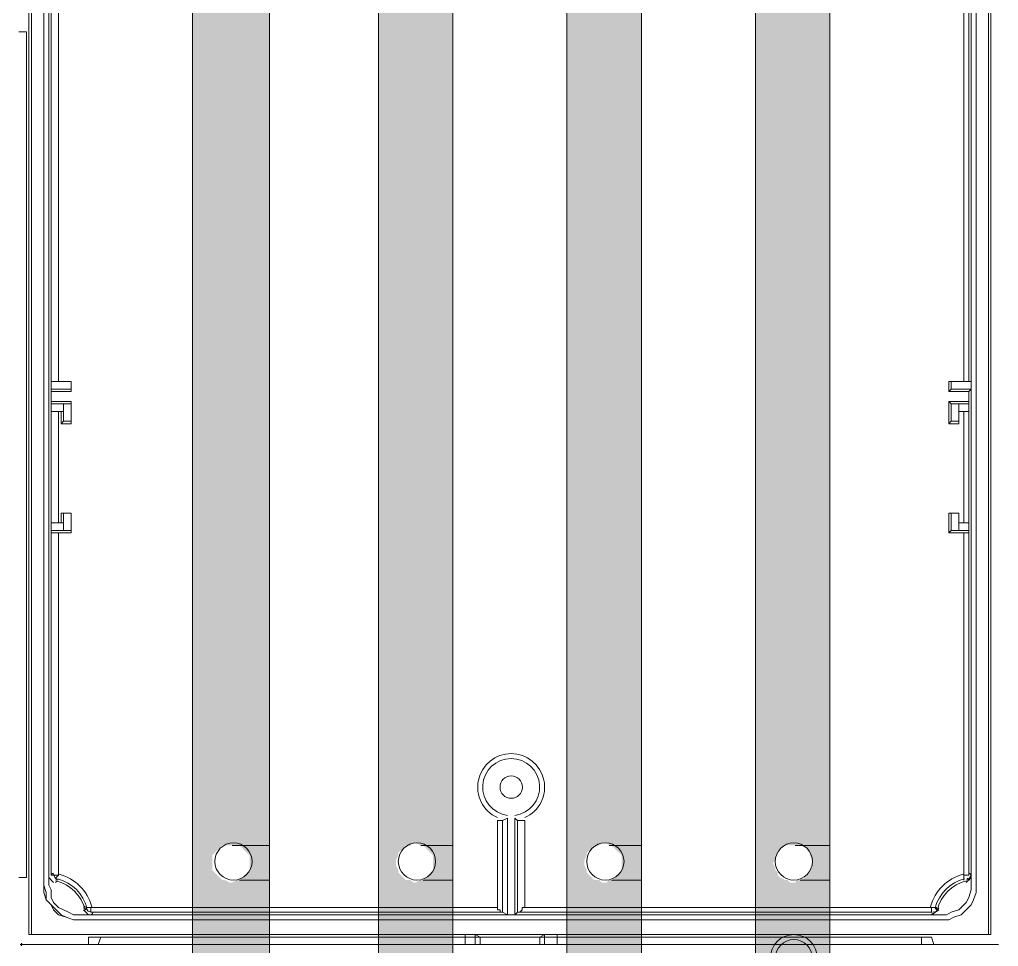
# Model space of a CAD drawing. Header units: millimetres. Extents: x -305 to 1353, y -289 to 1176.
# Drawn here: x 131.67 to 157.59, y 184.6 to 209.15 of the extents above; entities that cross this region are included whole.
import ezdxf

# ---------------------------------------------------------------- set-up
doc = ezdxf.new("R2010")
doc.units = ezdxf.units.MM
doc.header["$MEASUREMENT"] = 0
doc.layers.add('PDF3_0', color=7, linetype='Continuous')

msp = doc.modelspace()

# ---------------------------------------------------------------- linework, layer by layer
at = {"layer": 'PDF3_0', "lineweight": 5}
for points in [[(138.284, 181.371), (138.284, 247.561), (136.249, 247.561), (136.249, 181.371)], [(136.249, 247.561), (138.284, 247.561), (138.284, 181.371), (136.249, 181.371)], [(141.173, 181.436), (143.143, 181.436), (143.143, 247.561), (141.173, 247.561)], [(156.999, 186.23), (156.999, 186.033), (156.933, 185.836), (156.867, 185.705), (156.736, 185.573), (156.605, 185.442), (156.408, 185.376), (156.276, 185.311), (156.079, 185.311), (156.276, 185.311), (156.408, 185.376), (156.605, 185.442), (156.736, 185.573), (156.867, 185.705), (156.933, 185.836), (156.999, 186.033), (156.999, 186.23), (156.999, 232.261)], [(132.703, 199.56), (132.637, 199.56), (132.571, 199.56), (132.506, 199.56), (133.031, 199.56)], [(132.768, 198.444), (132.834, 198.509), (132.834, 198.969), (132.834, 198.903), (132.834, 198.838), (132.834, 198.772), (132.768, 198.772)], [(156.539, 198.969), (156.802, 198.969), (156.342, 198.969), (156.342, 198.509), (156.539, 198.509)], [(132.768, 196.08), (133.031, 196.08), (132.834, 196.08)], [(156.539, 196.08), (156.539, 195.817), (156.539, 195.752), (156.539, 195.686), (156.539, 195.62)], [(145.442, 184.654), (143.866, 184.654), (143.866, 184.851), (143.931, 184.851), (143.997, 184.851), (144.128, 184.851), (144.26, 184.851), (144.391, 184.851), (144.522, 184.851), (144.654, 184.851), (144.785, 184.851), (144.982, 184.851), (145.113, 184.851), (145.179, 184.851), (145.31, 184.851), (145.376, 184.851), (145.442, 184.851)], [(144.851, 184.851), (144.785, 184.851), (144.719, 184.851), (144.654, 184.851), (144.588, 184.851), (144.522, 184.851), (144.588, 184.851), (144.654, 184.851), (144.719, 184.851), (144.785, 184.851)]]:
    msp.add_lwpolyline(points, close=True, dxfattribs=at)
for points in [[(139.466, 181.436), (141.173, 181.436), (143.143, 181.436), (146.164, 181.436), (146.164, 247.561), (148.134, 247.561), (148.134, 181.436)], [(141.173, 181.436), (141.173, 247.561), (143.143, 247.561), (143.143, 181.436)], [(153.978, 181.962), (153.978, 181.371), (153.124, 181.371), (151.155, 181.371), (151.155, 247.561), (153.124, 247.561), (153.124, 181.371)], [(156.802, 235.085), (132.571, 235.085), (132.44, 235.085), (132.309, 235.085), (132.177, 235.019), (132.112, 234.954), (132.046, 234.822), (131.98, 234.757), (131.98, 234.625), (131.915, 234.494), (131.915, 184.917)], [(132.44, 232.13), (132.44, 234.954), (132.506, 234.888), (132.506, 199.56), (132.506, 199.363), (132.506, 199.297), (132.506, 199.035), (132.506, 198.969), (132.506, 198.903), (132.506, 198.838), (132.506, 198.772), (132.506, 195.817), (132.506, 195.752), (132.506, 195.686), (132.506, 195.62), (132.506, 195.555), (132.506, 186.493), (132.703, 186.493), (132.703, 195.555)], [(156.67, 199.56), (156.67, 234.888), (132.703, 234.888), (132.703, 199.56)], [(156.67, 195.555), (156.67, 186.493), (156.802, 186.493), (156.802, 195.555), (156.802, 195.62), (156.802, 195.686), (156.802, 195.752), (156.802, 195.817), (156.736, 195.817), (156.67, 195.817), (156.539, 195.817), (156.802, 195.817), (156.802, 198.772), (156.802, 198.838), (156.802, 198.903), (156.802, 198.969), (156.802, 199.035), (156.802, 199.297), (156.867, 199.363), (156.867, 199.56), (156.802, 199.56), (156.802, 234.888), (156.867, 234.954), (156.867, 232.13)], [(131.98, 234.691), (131.98, 184.917)], [(157.327, 234.691), (157.327, 184.917)], [(157.393, 234.494), (157.393, 184.917)], [(156.999, 232.261), (156.867, 232.13), (156.867, 186.23), (156.867, 186.099), (156.802, 185.902), (156.736, 185.77), (156.605, 185.639), (156.539, 185.573), (156.342, 185.508), (156.211, 185.442), (156.079, 185.442), (133.294, 185.442), (133.097, 185.442), (132.965, 185.508), (132.834, 185.573), (132.703, 185.639), (132.571, 185.77), (132.506, 185.902), (132.506, 186.099), (132.44, 186.23), (132.44, 232.13), (132.309, 232.261), (132.309, 186.23), (132.309, 232.261)], [(131.652, 208.819), (131.849, 208.819), (131.849, 186.427), (131.652, 186.427)], [(132.506, 199.363), (133.031, 199.363), (133.031, 199.297), (132.506, 199.297)], [(133.031, 199.363), (133.031, 199.56), (133.031, 199.297)], [(156.802, 199.56), (156.736, 199.56), (156.67, 199.56), (156.276, 199.56), (156.342, 199.56)], [(156.342, 199.363), (156.276, 199.297), (156.276, 199.56)], [(156.867, 199.56), (156.342, 199.56), (156.342, 199.363), (156.867, 199.363)], [(156.802, 199.297), (156.276, 199.297)], [(132.834, 198.969), (132.506, 198.969), (133.031, 198.969), (133.031, 199.035), (132.506, 199.035)], [(132.834, 198.509), (133.031, 198.509), (133.031, 198.969)], [(133.031, 198.509), (133.031, 198.444), (133.031, 199.035)], [(156.342, 198.969), (156.276, 199.035), (156.276, 198.444), (156.342, 198.509)], [(156.276, 199.035), (156.802, 199.035)], [(156.539, 198.969), (156.539, 198.903), (156.539, 198.838), (156.539, 198.772), (156.67, 198.772), (156.736, 198.772), (156.802, 198.772), (156.539, 198.772), (156.539, 198.444)], [(132.834, 198.772), (132.506, 198.772), (132.571, 198.772), (132.637, 198.772), (132.703, 198.772), (132.768, 198.772)], [(132.703, 198.772), (132.703, 195.817)], [(156.67, 195.817), (156.67, 198.772)], [(132.768, 198.444), (133.031, 198.444)], [(156.539, 198.509), (156.539, 198.444), (156.276, 198.444)], [(132.834, 196.08), (132.834, 195.62), (132.834, 195.686), (132.834, 195.752), (132.834, 195.817), (132.768, 195.817), (132.768, 196.08)], [(133.031, 196.08), (133.031, 196.08)], [(133.031, 195.62), (133.031, 196.08), (133.031, 195.555)], [(156.276, 196.08), (156.539, 196.08), (156.342, 196.08), (156.342, 195.62)], [(156.342, 196.08), (156.276, 196.08), (156.276, 195.555)], [(132.768, 195.817), (132.703, 195.817), (132.637, 195.817), (132.571, 195.817), (132.506, 195.817), (132.834, 195.817)], [(132.834, 195.62), (132.506, 195.62), (133.031, 195.62), (133.031, 195.555), (132.703, 195.555), (132.637, 195.555), (132.571, 195.555), (132.506, 195.555)], [(156.539, 195.62), (156.802, 195.62), (156.342, 195.62), (156.276, 195.555), (156.67, 195.555), (156.736, 195.555), (156.802, 195.555)], [(144.588, 185.442), (144.457, 185.508), (133.556, 185.508), (133.556, 185.639), (144.325, 185.639), (144.325, 185.573), (144.391, 185.573), (144.391, 185.508), (144.457, 185.508), (144.457, 187.937), (144.588, 188.003), (144.588, 185.442), (144.785, 185.442), (144.851, 185.508), (155.817, 185.508), (155.817, 185.639), (145.048, 185.639), (144.982, 185.639), (144.982, 185.573), (144.916, 185.508), (144.851, 185.508), (144.851, 187.937), (144.785, 188.003), (144.785, 185.442)], [(144.325, 185.639), (144.325, 187.937), (144.457, 187.937)], [(144.851, 187.937), (145.048, 187.937), (145.048, 185.639)], [(132.571, 186.296), (132.44, 186.427), (132.44, 186.23), (132.506, 186.099), (132.506, 185.902), (132.571, 185.77), (132.703, 185.639), (132.834, 185.573), (132.965, 185.508), (133.097, 185.442), (133.294, 185.442), (133.491, 185.442), (133.359, 185.573)], [(132.637, 186.361), (132.637, 186.427), (132.703, 186.493)], [(156.736, 186.296), (156.867, 186.427), (156.867, 186.23), (156.867, 186.099), (156.802, 185.902), (156.736, 185.77), (156.605, 185.639), (156.539, 185.573), (156.342, 185.508), (156.211, 185.442), (156.079, 185.442), (155.817, 185.442), (156.014, 185.573)], [(156.67, 186.493), (156.67, 186.427), (156.67, 186.361)], [(132.309, 186.23), (132.309, 186.23)], [(133.228, 185.311), (133.097, 185.311), (132.9, 185.376), (132.703, 185.442), (132.571, 185.573), (132.506, 185.705), (132.374, 185.836), (132.309, 186.033), (132.309, 186.23), (132.374, 186.033), (132.374, 185.836), (132.506, 185.705), (132.637, 185.573), (132.768, 185.442), (132.9, 185.376), (133.097, 185.311), (133.294, 185.311), (133.228, 185.311), (156.079, 185.311), (133.294, 185.311)], [(156.867, 186.23), (156.867, 186.23)], [(133.556, 185.639), (133.491, 185.639), (133.425, 185.639), (133.425, 185.573)], [(144.457, 185.508), (144.457, 185.508)], [(156.079, 185.442), (156.079, 185.442)], [(145.442, 184.851), (145.573, 184.917), (145.639, 184.917), (145.704, 184.917), (145.77, 184.917), (145.836, 184.917), (145.901, 184.917), (157.393, 184.917), (157.327, 184.917), (131.98, 184.917), (131.915, 184.917), (143.472, 184.917), (143.537, 184.917), (143.603, 184.917), (143.669, 184.917), (143.734, 184.917), (143.866, 184.851)], [(133.491, 184.654), (133.491, 184.851), (133.819, 184.851), (133.753, 184.654)], [(155.554, 184.851), (133.819, 184.851)], [(143.472, 184.917), (143.472, 184.654), (143.734, 184.654)], [(143.734, 184.917), (143.734, 184.654), (143.866, 184.654)], [(145.573, 184.917), (145.573, 184.654), (145.442, 184.654)], [(145.901, 184.917), (145.901, 184.654), (145.573, 184.654)], [(155.554, 184.654), (155.554, 184.851), (155.817, 184.851), (155.882, 184.654)], [(143.472, 184.654), (131.718, 184.654), (157.59, 184.654), (145.901, 184.654)]]:
    msp.add_lwpolyline(points, dxfattribs=at)
at = {"layer": 'PDF3_0', "color": 31, "lineweight": 0, "true_color": 0xfdcc66}
for points in [[(138.284, 187.281), (137.299, 187.281), (138.284, 187.281)], [(138.284, 187.281), (137.299, 187.281), (138.284, 187.281)], [(138.284, 187.281), (137.43, 187.281), (138.284, 187.281)], [(138.284, 187.281), (137.43, 187.281), (138.284, 187.281)], [(143.143, 187.281), (142.29, 187.281), (143.143, 187.281)], [(148.134, 187.281), (147.28, 187.281), (148.134, 187.281)], [(153.124, 187.281), (152.205, 187.281), (153.124, 187.281)], [(153.124, 187.281), (152.271, 187.281), (153.124, 187.281)], [(138.284, 186.361), (137.496, 186.361), (138.284, 186.361)], [(138.284, 186.361), (137.496, 186.361), (138.284, 186.361)], [(143.143, 186.361), (142.355, 186.361), (143.143, 186.361)], [(148.134, 186.361), (147.346, 186.361), (148.134, 186.361)], [(153.124, 186.361), (152.337, 186.361), (153.124, 186.361)]]:
    msp.add_lwpolyline(points, dxfattribs=at)
at = {"layer": 'PDF3_0', "lineweight": 5}
msp.add_lwpolyline([(155.817, 185.639), (155.882, 185.639), (155.948, 185.639), (155.948, 185.573, -0.006371), (155.915, 185.631, -0.269928), (156.689, 186.391)], format="xyb", dxfattribs=at)
msp.add_lwpolyline([(131.685, 184.654, 0.414), (131.718, 184.687, 0.414), (131.75, 184.654, 0.414), (131.718, 184.621, 0.414)], format="xyb", close=True, dxfattribs=at)
for centre, radius in [((144.687, 188.824), 0.296), ((144.687, 188.824), 0.296), ((137.332, 186.854), 0.493), ((142.191, 186.854), 0.493), ((147.182, 186.854), 0.493), ((152.172, 186.854), 0.493), ((152.172, 184.293), 0.624), ((152.172, 184.293), 0.493)]:
    msp.add_circle(centre, radius, dxfattribs=at)
for centre, radius, start, end in [((144.686, 188.824), 0.887, 294.2448, 245.7552), ((144.686, 188.824), 0.755, 277.2529, 262.7495), ((134.905, 183.504), 3.843, 127.6215, 128.8239), ((132.735, 186.526), 0.164, 179.9987, 255.2209), ((132.407, 185.344), 1.083, 14.79, 75.2198), ((132.407, 185.344), 1.215, 14.7939, 75.2191), ((156.966, 185.344), 1.215, 104.7833, 165.2167), ((156.703, 186.526), 0.164, 284.7945, 359.9859), ((154.61, 183.953), 3.27, 47.3994, 48.7496), ((154.671, 183.756), 3.52, 51.1897, 52.4906), ((134.731, 183.993), 3.125, 131.2002, 132.5812), ((132.407, 185.344), 1.018, 12.3947, 77.6199), ((156.966, 185.344), 1.018, 102.3895, 167.6105), ((131.023, 187.765), 3.172, 317.4011, 318.7719), ((133.589, 185.672), 0.164, 194.7945, 269.9859), ((155.85, 185.672), 0.164, 269.9987, 345.2209), ((130.326, 188.033), 4.152, 321.2227, 322.3254), ((158.815, 187.798), 3.772, 217.6191, 218.8328)]:
    msp.add_arc(centre, radius, start, end, dxfattribs=at)
at = {"layer": 'PDF3_0', "color": 31, "true_color": 0xfdcc66, "transparency": 33554559}
for points in [[(138.284, 233.837), (136.249, 233.837), (138.284, 187.281)], [(136.249, 233.837), (138.284, 187.281), (136.249, 187.281)], [(143.143, 233.837), (141.173, 233.837), (143.143, 187.346)], [(141.173, 233.837), (143.143, 187.346), (141.173, 187.346)], [(148.134, 233.837), (146.164, 233.837), (148.134, 187.346)], [(146.164, 233.837), (148.134, 187.346), (146.164, 187.346)], [(153.124, 233.772), (151.155, 233.772), (153.124, 187.281)], [(151.155, 233.772), (153.124, 187.281), (151.155, 187.281)], [(138.284, 233.378), (136.249, 233.378), (138.284, 187.281)], [(136.249, 233.378), (138.284, 187.281), (136.249, 187.281)], [(137.102, 187.281), (137.102, 187.281), (136.249, 187.281)], [(137.102, 187.281), (136.249, 187.281), (137.233, 187.281)], [(137.036, 187.281), (137.036, 187.281), (136.249, 187.281)], [(137.036, 187.281), (136.249, 187.281), (137.102, 187.281)], [(137.036, 187.281), (136.249, 187.281), (136.971, 187.215)], [(136.249, 187.281), (136.971, 187.215), (136.249, 187.215)], [(137.102, 187.281), (137.102, 187.281), (136.249, 187.281)], [(137.102, 187.281), (136.249, 187.281), (137.233, 187.281)], [(137.036, 187.281), (137.036, 187.281), (136.249, 187.281)], [(137.036, 187.281), (136.249, 187.281), (137.102, 187.281)], [(137.036, 187.281), (136.249, 187.281), (136.971, 187.215)], [(136.249, 187.281), (136.971, 187.215), (136.249, 187.215)], [(136.971, 187.215), (136.249, 187.215), (136.905, 187.149)], [(136.249, 187.215), (136.905, 187.149), (136.249, 187.149)], [(136.971, 187.215), (136.249, 187.215), (136.905, 187.149)], [(136.249, 187.215), (136.905, 187.149), (136.249, 187.149)], [(137.299, 187.281), (138.284, 187.281), (137.43, 187.281)], [(137.299, 187.281), (138.284, 187.281), (137.43, 187.281)], [(137.43, 187.281), (138.284, 187.281), (137.496, 187.281)], [(137.43, 187.281), (138.284, 187.281), (137.496, 187.281)], [(138.284, 187.281), (137.496, 187.281), (138.284, 187.215)], [(137.496, 187.281), (138.284, 187.215), (137.562, 187.215)], [(138.284, 187.281), (137.496, 187.281), (138.284, 187.215)], [(137.496, 187.281), (138.284, 187.215), (137.562, 187.215)], [(138.284, 187.215), (137.562, 187.215), (138.284, 187.149)], [(137.562, 187.215), (138.284, 187.149), (137.627, 187.149)], [(138.284, 187.215), (137.562, 187.215), (138.284, 187.149)], [(137.562, 187.215), (138.284, 187.149), (137.627, 187.149)], [(142.093, 187.346), (141.173, 187.346), (142.027, 187.281)], [(141.173, 187.346), (142.027, 187.281), (141.173, 187.281)], [(141.896, 187.281), (141.896, 187.281), (141.173, 187.281)], [(141.896, 187.281), (141.173, 187.281), (142.027, 187.281)], [(141.896, 187.281), (141.173, 187.281), (141.83, 187.215)], [(141.173, 187.281), (141.83, 187.215), (141.173, 187.215)], [(141.83, 187.215), (141.173, 187.215), (141.764, 187.149)], [(141.173, 187.215), (141.764, 187.149), (141.173, 187.149)], [(143.143, 187.346), (142.158, 187.346), (143.143, 187.281)], [(142.158, 187.346), (143.143, 187.281), (142.29, 187.281)], [(142.29, 187.281), (143.143, 187.281), (142.355, 187.281)], [(143.143, 187.281), (142.355, 187.281), (143.143, 187.215)], [(142.355, 187.281), (143.143, 187.215), (142.421, 187.215)], [(143.143, 187.215), (142.421, 187.215), (143.143, 187.149)], [(142.421, 187.215), (143.143, 187.149), (142.487, 187.149)], [(147.083, 187.346), (146.164, 187.346), (147.018, 187.281)], [(146.164, 187.346), (147.018, 187.281), (146.164, 187.281)], [(146.886, 187.281), (146.886, 187.281), (146.164, 187.281)], [(146.886, 187.281), (146.164, 187.281), (147.018, 187.281)], [(146.886, 187.281), (146.164, 187.281), (146.821, 187.215)], [(146.164, 187.281), (146.821, 187.215), (146.164, 187.215)], [(146.821, 187.215), (146.164, 187.215), (146.755, 187.149)], [(146.164, 187.215), (146.755, 187.149), (146.164, 187.149)], [(148.134, 187.346), (147.215, 187.346), (148.134, 187.281)], [(147.215, 187.346), (148.134, 187.281), (147.28, 187.281)], [(147.28, 187.281), (148.134, 187.281), (147.346, 187.281)], [(148.134, 187.281), (147.346, 187.281), (148.134, 187.215)], [(147.346, 187.281), (148.134, 187.215), (147.412, 187.215)], [(148.134, 187.215), (147.412, 187.215), (148.134, 187.149)], [(147.412, 187.215), (148.134, 187.149), (147.477, 187.149)], [(152.008, 187.281), (152.008, 187.281), (151.155, 187.281)], [(152.008, 187.281), (151.155, 187.281), (152.074, 187.281)], [(151.943, 187.281), (151.943, 187.281), (151.155, 187.281)], [(151.943, 187.281), (151.155, 187.281), (152.008, 187.281)], [(151.943, 187.281), (151.155, 187.281), (151.811, 187.215)], [(151.155, 187.281), (151.811, 187.215), (151.155, 187.215)], [(151.811, 187.215), (151.155, 187.215), (151.746, 187.149)], [(151.155, 187.215), (151.746, 187.149), (151.155, 187.149)], [(152.205, 187.281), (153.124, 187.281), (152.271, 187.281)], [(152.271, 187.281), (153.124, 187.281), (152.337, 187.281)], [(153.124, 187.281), (152.337, 187.281), (153.124, 187.215)], [(152.337, 187.281), (153.124, 187.215), (152.468, 187.215)], [(153.124, 187.215), (152.468, 187.215), (153.124, 187.149)], [(152.468, 187.215), (153.124, 187.149), (152.533, 187.149)], [(136.905, 187.149), (136.249, 187.149), (136.839, 187.084)], [(136.249, 187.149), (136.839, 187.084), (136.249, 187.084)], [(136.905, 187.149), (136.249, 187.149), (136.839, 187.084)], [(136.249, 187.149), (136.839, 187.084), (136.249, 187.084)], [(136.839, 187.084), (136.249, 187.084), (136.774, 187.018)], [(136.249, 187.084), (136.774, 187.018), (136.249, 187.018)], [(136.839, 187.084), (136.249, 187.084), (136.774, 187.018)], [(136.249, 187.084), (136.774, 187.018), (136.249, 187.018)], [(136.774, 187.018), (136.249, 187.018), (136.774, 186.887)], [(136.249, 187.018), (136.774, 186.887), (136.249, 186.887)], [(136.774, 187.018), (136.249, 187.018), (136.774, 186.887)], [(136.249, 187.018), (136.774, 186.887), (136.249, 186.887)], [(138.284, 187.149), (137.627, 187.149), (138.284, 187.084)], [(137.627, 187.149), (138.284, 187.084), (137.693, 187.084)], [(138.284, 187.149), (137.627, 187.149), (138.284, 187.084)], [(137.627, 187.149), (138.284, 187.084), (137.693, 187.084)], [(138.284, 187.084), (137.693, 187.084), (138.284, 187.018)], [(137.693, 187.084), (138.284, 187.018), (137.759, 187.018)], [(138.284, 187.084), (137.693, 187.084), (138.284, 187.018)], [(137.693, 187.084), (138.284, 187.018), (137.759, 187.018)], [(138.284, 187.018), (137.759, 187.018), (138.284, 186.887)], [(137.759, 187.018), (138.284, 186.887), (137.759, 186.887)], [(138.284, 187.018), (137.759, 187.018), (138.284, 186.887)], [(137.759, 187.018), (138.284, 186.887), (137.759, 186.887)], [(141.764, 187.149), (141.173, 187.149), (141.699, 187.084)], [(141.173, 187.149), (141.699, 187.084), (141.173, 187.084)], [(141.699, 187.084), (141.173, 187.084), (141.699, 187.018)], [(141.173, 187.084), (141.699, 187.018), (141.173, 187.018)], [(141.699, 187.018), (141.173, 187.018), (141.633, 186.887)], [(141.173, 187.018), (141.633, 186.887), (141.173, 186.887)], [(143.143, 187.149), (142.487, 187.149), (143.143, 187.084)], [(142.487, 187.149), (143.143, 187.084), (142.552, 187.084)], [(143.143, 187.084), (142.552, 187.084), (143.143, 187.018)], [(142.552, 187.084), (143.143, 187.018), (142.618, 187.018)], [(143.143, 187.018), (142.618, 187.018), (143.143, 186.887)], [(142.618, 187.018), (143.143, 186.887), (142.618, 186.887)], [(146.755, 187.149), (146.164, 187.149), (146.689, 187.084)], [(146.164, 187.149), (146.689, 187.084), (146.164, 187.084)], [(146.689, 187.084), (146.164, 187.084), (146.689, 187.018)], [(146.164, 187.084), (146.689, 187.018), (146.164, 187.018)], [(146.689, 187.018), (146.164, 187.018), (146.624, 186.887)], [(146.164, 187.018), (146.624, 186.887), (146.164, 186.887)], [(148.134, 187.149), (147.477, 187.149), (148.134, 187.084)], [(147.477, 187.149), (148.134, 187.084), (147.543, 187.084)], [(148.134, 187.084), (147.543, 187.084), (148.134, 187.018)], [(147.543, 187.084), (148.134, 187.018), (147.609, 187.018)], [(148.134, 187.018), (147.609, 187.018), (148.134, 186.887)], [(147.609, 187.018), (148.134, 186.887), (147.609, 186.887)], [(151.746, 187.149), (151.155, 187.149), (151.746, 187.084)], [(151.155, 187.149), (151.746, 187.084), (151.155, 187.084)], [(151.746, 187.084), (151.155, 187.084), (151.68, 187.018)], [(151.155, 187.084), (151.68, 187.018), (151.155, 187.018)], [(151.68, 187.018), (151.155, 187.018), (151.68, 186.887)], [(151.155, 187.018), (151.68, 186.887), (151.155, 186.887)], [(153.124, 187.149), (152.533, 187.149), (153.124, 187.084)], [(152.533, 187.149), (153.124, 187.084), (152.599, 187.084)], [(153.124, 187.084), (152.599, 187.084), (153.124, 187.018)], [(152.599, 187.084), (153.124, 187.018), (152.599, 187.018)], [(153.124, 187.018), (152.599, 187.018), (153.124, 186.887)], [(152.599, 187.018), (153.124, 186.887), (152.665, 186.887)], [(136.774, 186.887), (136.249, 186.887), (136.774, 186.821)], [(136.249, 186.887), (136.774, 186.821), (136.249, 186.821)], [(136.774, 186.887), (136.249, 186.887), (136.774, 186.821)], [(136.249, 186.887), (136.774, 186.821), (136.249, 186.821)], [(136.774, 186.821), (136.249, 186.821), (136.774, 186.69)], [(136.249, 186.821), (136.774, 186.69), (136.249, 186.69)], [(136.774, 186.821), (136.249, 186.821), (136.774, 186.69)], [(136.249, 186.821), (136.774, 186.69), (136.249, 186.69)], [(136.774, 186.69), (136.249, 186.69), (136.774, 186.624)], [(136.249, 186.69), (136.774, 186.624), (136.249, 186.624)], [(136.774, 186.69), (136.249, 186.69), (136.774, 186.624)], [(136.249, 186.69), (136.774, 186.624), (136.249, 186.624)], [(138.284, 186.887), (137.759, 186.887), (138.284, 186.821)], [(137.759, 186.887), (138.284, 186.821), (137.759, 186.821)], [(138.284, 186.887), (137.759, 186.887), (138.284, 186.821)], [(137.759, 186.887), (138.284, 186.821), (137.759, 186.821)], [(138.284, 186.821), (137.759, 186.821), (138.284, 186.69)], [(137.759, 186.821), (138.284, 186.69), (137.759, 186.69)], [(138.284, 186.821), (137.759, 186.821), (138.284, 186.69)], [(137.759, 186.821), (138.284, 186.69), (137.759, 186.69)], [(138.284, 186.69), (137.759, 186.69), (138.284, 186.624)], [(137.759, 186.69), (138.284, 186.624), (137.759, 186.624)], [(138.284, 186.69), (137.759, 186.69), (138.284, 186.624)], [(137.759, 186.69), (138.284, 186.624), (137.759, 186.624)], [(141.633, 186.887), (141.173, 186.887), (141.633, 186.821)], [(141.173, 186.887), (141.633, 186.821), (141.173, 186.821)], [(141.633, 186.821), (141.173, 186.821), (141.633, 186.755)], [(141.173, 186.821), (141.633, 186.755), (141.173, 186.755)], [(141.633, 186.755), (141.173, 186.755), (141.699, 186.624)], [(141.173, 186.755), (141.699, 186.624), (141.173, 186.624)], [(143.143, 186.887), (142.618, 186.887), (143.143, 186.821)], [(142.618, 186.887), (143.143, 186.821), (142.618, 186.821)], [(143.143, 186.821), (142.618, 186.821), (143.143, 186.755)], [(142.618, 186.821), (143.143, 186.755), (142.618, 186.755)], [(143.143, 186.755), (142.618, 186.755), (143.143, 186.624)], [(142.618, 186.755), (143.143, 186.624), (142.618, 186.624)], [(146.624, 186.887), (146.164, 186.887), (146.624, 186.821)], [(146.164, 186.887), (146.624, 186.821), (146.164, 186.821)], [(146.624, 186.821), (146.164, 186.821), (146.624, 186.755)], [(146.164, 186.821), (146.624, 186.755), (146.164, 186.755)], [(146.624, 186.755), (146.164, 186.755), (146.689, 186.624)], [(146.164, 186.755), (146.689, 186.624), (146.164, 186.624)], [(148.134, 186.887), (147.609, 186.887), (148.134, 186.821)], [(147.609, 186.887), (148.134, 186.821), (147.609, 186.821)], [(148.134, 186.821), (147.609, 186.821), (148.134, 186.755)], [(147.609, 186.821), (148.134, 186.755), (147.609, 186.755)], [(148.134, 186.755), (147.609, 186.755), (148.134, 186.624)], [(147.609, 186.755), (148.134, 186.624), (147.609, 186.624)], [(151.68, 186.887), (151.155, 186.887), (151.614, 186.821)], [(151.155, 186.887), (151.614, 186.821), (151.155, 186.821)], [(151.614, 186.821), (151.155, 186.821), (151.68, 186.69)], [(151.155, 186.821), (151.68, 186.69), (151.155, 186.69)], [(151.68, 186.69), (151.155, 186.69), (151.68, 186.624)], [(151.155, 186.69), (151.68, 186.624), (151.155, 186.624)], [(152.665, 186.69), (153.124, 186.624), (152.599, 186.624)], [(153.124, 186.887), (152.665, 186.887), (153.124, 186.821)], [(152.665, 186.887), (153.124, 186.821), (152.665, 186.821)], [(153.124, 186.821), (152.665, 186.821), (153.124, 186.69)], [(152.665, 186.821), (153.124, 186.69), (152.665, 186.69)], [(153.124, 186.69), (152.665, 186.69), (153.124, 186.624)], [(136.774, 186.624), (136.249, 186.624), (136.839, 186.558)], [(136.249, 186.624), (136.839, 186.558), (136.249, 186.558)], [(136.774, 186.624), (136.249, 186.624), (136.839, 186.558)], [(136.249, 186.624), (136.839, 186.558), (136.249, 186.558)], [(136.839, 186.558), (136.249, 186.558), (136.905, 186.493)], [(136.249, 186.558), (136.905, 186.493), (136.249, 186.493)], [(136.839, 186.558), (136.249, 186.558), (136.905, 186.493)], [(136.249, 186.558), (136.905, 186.493), (136.249, 186.493)], [(136.905, 186.493), (136.249, 186.493), (136.971, 186.427)], [(136.249, 186.493), (136.971, 186.427), (136.249, 186.427)], [(136.905, 186.493), (136.249, 186.493), (136.971, 186.427)], [(136.249, 186.493), (136.971, 186.427), (136.249, 186.427)], [(136.971, 186.427), (136.249, 186.427), (137.036, 186.361)], [(136.249, 186.427), (137.036, 186.361), (136.249, 186.361)], [(136.971, 186.427), (136.249, 186.427), (137.036, 186.361)], [(136.249, 186.427), (137.036, 186.361), (136.249, 186.361)], [(137.562, 186.427), (138.284, 186.361), (137.496, 186.361)], [(137.562, 186.427), (138.284, 186.361), (137.496, 186.361)], [(137.627, 186.493), (138.284, 186.427), (137.562, 186.427)], [(137.627, 186.493), (138.284, 186.427), (137.562, 186.427)], [(138.284, 186.427), (137.562, 186.427), (138.284, 186.361)], [(138.284, 186.427), (137.562, 186.427), (138.284, 186.361)], [(137.693, 186.558), (138.284, 186.493), (137.627, 186.493)], [(137.693, 186.558), (138.284, 186.493), (137.627, 186.493)], [(138.284, 186.493), (137.627, 186.493), (138.284, 186.427)], [(138.284, 186.493), (137.627, 186.493), (138.284, 186.427)], [(137.759, 186.624), (138.284, 186.558), (137.693, 186.558)], [(137.759, 186.624), (138.284, 186.558), (137.693, 186.558)], [(138.284, 186.558), (137.693, 186.558), (138.284, 186.493)], [(138.284, 186.558), (137.693, 186.558), (138.284, 186.493)], [(138.284, 186.624), (137.759, 186.624), (138.284, 186.558)], [(138.284, 186.624), (137.759, 186.624), (138.284, 186.558)], [(141.699, 186.624), (141.173, 186.624), (141.699, 186.558)], [(141.173, 186.624), (141.699, 186.558), (141.173, 186.558)], [(141.699, 186.558), (141.173, 186.558), (141.764, 186.493)], [(141.173, 186.558), (141.764, 186.493), (141.173, 186.493)], [(141.764, 186.493), (141.173, 186.493), (141.83, 186.427)], [(141.173, 186.493), (141.83, 186.427), (141.173, 186.427)], [(141.83, 186.427), (141.173, 186.427), (141.896, 186.361)], [(141.173, 186.427), (141.896, 186.361), (141.173, 186.361)], [(142.421, 186.427), (143.143, 186.361), (142.355, 186.361)], [(142.487, 186.493), (143.143, 186.427), (142.421, 186.427)], [(143.143, 186.427), (142.421, 186.427), (143.143, 186.361)], [(142.552, 186.558), (143.143, 186.493), (142.487, 186.493)], [(143.143, 186.493), (142.487, 186.493), (143.143, 186.427)], [(142.618, 186.624), (143.143, 186.558), (142.552, 186.558)], [(143.143, 186.558), (142.552, 186.558), (143.143, 186.493)], [(143.143, 186.624), (142.618, 186.624), (143.143, 186.558)], [(146.689, 186.624), (146.164, 186.624), (146.689, 186.558)], [(146.164, 186.624), (146.689, 186.558), (146.164, 186.558)], [(146.689, 186.558), (146.164, 186.558), (146.755, 186.493)], [(146.164, 186.558), (146.755, 186.493), (146.164, 186.493)], [(146.755, 186.493), (146.164, 186.493), (146.821, 186.427)], [(146.164, 186.493), (146.821, 186.427), (146.164, 186.427)], [(146.821, 186.427), (146.164, 186.427), (146.886, 186.361)], [(146.164, 186.427), (146.886, 186.361), (146.164, 186.361)], [(147.412, 186.427), (148.134, 186.361), (147.346, 186.361)], [(147.477, 186.493), (148.134, 186.427), (147.412, 186.427)], [(148.134, 186.427), (147.412, 186.427), (148.134, 186.361)], [(147.543, 186.558), (148.134, 186.493), (147.477, 186.493)], [(148.134, 186.493), (147.477, 186.493), (148.134, 186.427)], [(147.609, 186.624), (148.134, 186.558), (147.543, 186.558)], [(148.134, 186.558), (147.543, 186.558), (148.134, 186.493)], [(148.134, 186.624), (147.609, 186.624), (148.134, 186.558)], [(151.68, 186.624), (151.155, 186.624), (151.746, 186.558)], [(151.155, 186.624), (151.746, 186.558), (151.155, 186.558)], [(151.746, 186.558), (151.155, 186.558), (151.746, 186.493)], [(151.155, 186.558), (151.746, 186.493), (151.155, 186.493)], [(151.746, 186.493), (151.155, 186.493), (151.811, 186.427)], [(151.155, 186.493), (151.811, 186.427), (151.155, 186.427)], [(151.811, 186.427), (151.155, 186.427), (151.943, 186.361)], [(151.155, 186.427), (151.943, 186.361), (151.155, 186.361)], [(152.468, 186.427), (153.124, 186.361), (152.337, 186.361)], [(152.533, 186.493), (153.124, 186.427), (152.468, 186.427)], [(153.124, 186.427), (152.468, 186.427), (153.124, 186.361)], [(152.599, 186.558), (153.124, 186.493), (152.533, 186.493)], [(153.124, 186.493), (152.533, 186.493), (153.124, 186.427)], [(153.124, 186.624), (152.599, 186.624), (153.124, 186.558)], [(152.599, 186.624), (153.124, 186.558), (152.599, 186.558)], [(153.124, 186.558), (152.599, 186.558), (153.124, 186.493)], [(137.102, 186.361), (137.102, 186.361), (136.249, 186.361)], [(137.102, 186.361), (136.249, 186.361), (137.036, 186.361)], [(137.102, 186.361), (136.249, 186.361), (137.233, 186.296)], [(136.249, 186.361), (137.233, 186.296), (136.249, 186.296)], [(137.102, 186.361), (137.102, 186.361), (136.249, 186.361)], [(137.102, 186.361), (136.249, 186.361), (137.036, 186.361)], [(137.102, 186.361), (136.249, 186.361), (137.233, 186.296)], [(136.249, 186.361), (137.233, 186.296), (136.249, 186.296)], [(138.284, 186.296), (136.249, 186.296), (138.284, 182.487)], [(136.249, 186.296), (138.284, 182.487), (136.249, 182.487)], [(138.284, 186.296), (136.249, 186.296), (138.284, 182.487)], [(136.249, 186.296), (138.284, 182.487), (136.249, 182.487)], [(137.43, 186.361), (138.284, 186.296), (137.299, 186.296)], [(137.43, 186.361), (138.284, 186.296), (137.299, 186.296)], [(137.496, 186.361), (138.284, 186.361), (137.43, 186.361)], [(138.284, 186.361), (137.43, 186.361), (138.284, 186.296)], [(137.496, 186.361), (138.284, 186.361), (137.43, 186.361)], [(138.284, 186.361), (137.43, 186.361), (138.284, 186.296)], [(142.027, 186.361), (142.027, 186.361), (141.173, 186.361)], [(142.027, 186.361), (141.173, 186.361), (141.896, 186.361)], [(142.027, 186.361), (141.173, 186.361), (142.093, 186.296)], [(141.173, 186.361), (142.093, 186.296), (141.173, 186.296)], [(143.143, 186.296), (141.173, 186.296), (143.143, 182.487)], [(141.173, 186.296), (143.143, 182.487), (141.173, 182.487)], [(142.29, 186.361), (143.143, 186.296), (142.158, 186.296)], [(142.355, 186.361), (143.143, 186.361), (142.29, 186.361)], [(143.143, 186.361), (142.29, 186.361), (143.143, 186.296)], [(147.018, 186.361), (147.018, 186.361), (146.164, 186.361)], [(147.018, 186.361), (146.164, 186.361), (146.886, 186.361)], [(147.018, 186.361), (146.164, 186.361), (147.083, 186.296)], [(146.164, 186.361), (147.083, 186.296), (146.164, 186.296)], [(148.134, 186.296), (146.164, 186.296), (148.134, 182.487)], [(146.164, 186.296), (148.134, 182.487), (146.164, 182.487)], [(147.28, 186.361), (148.134, 186.296), (147.215, 186.296)], [(147.346, 186.361), (148.134, 186.361), (147.28, 186.361)], [(148.134, 186.361), (147.28, 186.361), (148.134, 186.296)], [(152.008, 186.361), (152.008, 186.361), (151.155, 186.361)], [(152.008, 186.361), (151.155, 186.361), (151.943, 186.361)], [(152.008, 186.361), (151.155, 186.361), (152.074, 186.296)], [(151.155, 186.361), (152.074, 186.296), (151.155, 186.296)], [(153.124, 186.296), (151.155, 186.296), (153.124, 182.487)], [(151.155, 186.296), (153.124, 182.487), (151.155, 182.487)], [(152.271, 186.361), (153.124, 186.296), (152.205, 186.296)], [(152.337, 186.361), (153.124, 186.361), (152.271, 186.361)], [(153.124, 186.361), (152.271, 186.361), (153.124, 186.296)]]:
    msp.add_solid(points, dxfattribs=at)

doc.saveas('drawing.dxf')
